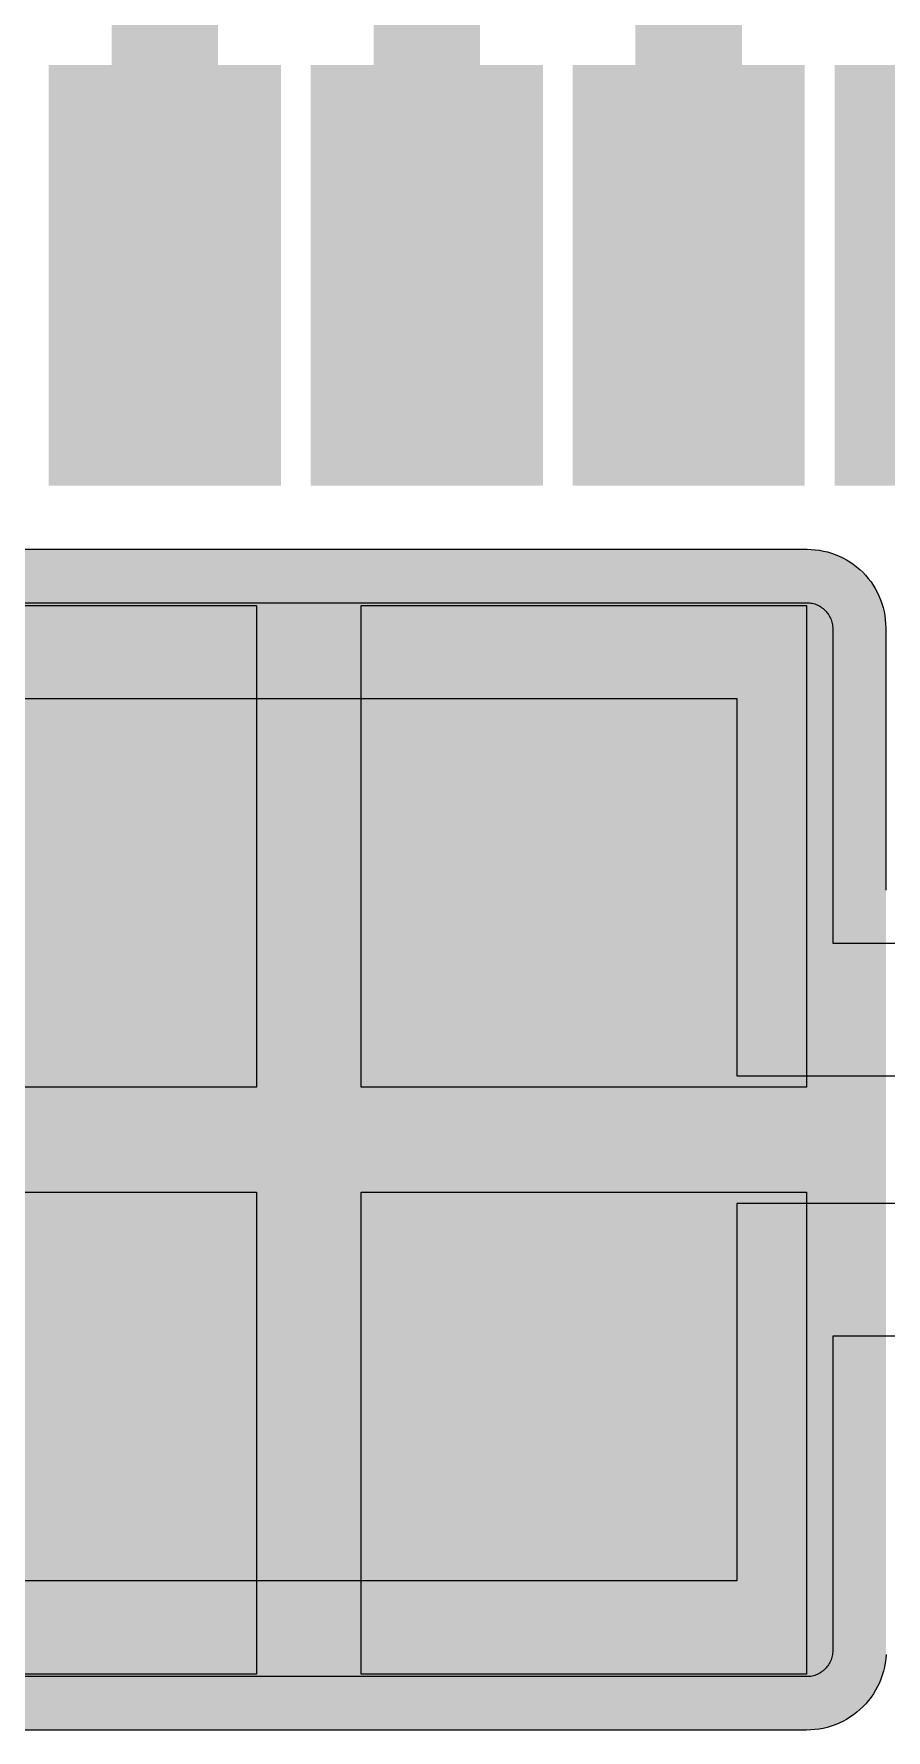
# Model space of a CAD drawing. Header units: inches. Extents: x -36 to 438, y -63 to 73.
# Drawn here: x 10.262 to 11.889, y 26.648 to 29.885 of the extents above; entities that cross this region are included whole.
import ezdxf

# ---------------------------------------------------------------- set-up
doc = ezdxf.new("R2010")
doc.units = ezdxf.units.IN
for name, color, linetype in [('Bottom Layer', 5, 'Continuous'), ('Bottom Solder', 6, 'Continuous'), ('Drill Drawing', 1, 'Continuous'), ('Ground', 16, 'Continuous'), ('Multi-Layer', 9, 'Continuous'), ('Pad Holes', 156, 'Continuous'), ('Power 3V3', 76, 'Continuous'), ('Top Layer', 1, 'Continuous'), ('Top Paste', 8, 'Continuous'), ('Top Solder', 216, 'Continuous')]:
    doc.layers.add(name, color=color, linetype=linetype)

msp = doc.modelspace()

# ---------------------------------------------------------------- hatches: boundary and pattern name
at = {"layer": 'Bottom Layer'}
h = msp.add_hatch(color=5, dxfattribs=at)
edge = h.paths.add_edge_path()
edge.add_arc((10.7871, 28.5497), 0.25, 0, 360)
h = msp.add_hatch(color=5, dxfattribs=at)
edge = h.paths.add_edge_path()
edge.add_arc((10.7871, 27.7747), 0.25, 0, 360)
h = msp.add_hatch(color=5, dxfattribs=at)
edge = h.paths.add_edge_path()
edge.add_arc((11.5371, 27.7747), 0.25, 0, 360)
h = msp.add_hatch(color=5, dxfattribs=at)
edge = h.paths.add_edge_path()
edge.add_arc((10.7871, 26.9997), 0.25, 0, 360)
at = {"layer": 'Bottom Solder'}
h = msp.add_hatch(color=6, dxfattribs=at)
edge = h.paths.add_edge_path()
edge.add_arc((10.7871, 28.5497), 0.3516, 0, 360)
h = msp.add_hatch(color=6, dxfattribs=at)
edge = h.paths.add_edge_path()
edge.add_arc((10.7871, 27.7747), 0.3516, 0, 360)
h = msp.add_hatch(color=6, dxfattribs=at)
edge = h.paths.add_edge_path()
edge.add_arc((11.5371, 27.7747), 0.3516, 0, 360)
h = msp.add_hatch(color=6, dxfattribs=at)
edge = h.paths.add_edge_path()
edge.add_arc((10.7871, 26.9997), 0.3516, 0, 360)
at = {"layer": 'Ground'}
h = msp.add_hatch(color=16, dxfattribs=at)
edge = h.paths.add_edge_path()
edge.add_arc((10.7871, 28.5497), 0.25, 0, 360)
h = msp.add_hatch(color=16, dxfattribs=at)
edge = h.paths.add_edge_path()
edge.add_arc((10.7871, 27.7747), 0.25, 0, 360)
h = msp.add_hatch(color=16, dxfattribs=at)
edge = h.paths.add_edge_path()
edge.add_arc((11.5371, 27.7747), 0.25, 0, 360)
h = msp.add_hatch(color=16, dxfattribs=at)
edge = h.paths.add_edge_path()
edge.add_arc((10.7871, 26.9997), 0.25, 0, 360)
at = {"layer": 'Multi-Layer'}
h = msp.add_hatch(color=9, dxfattribs=at)
edge = h.paths.add_edge_path()
edge.add_arc((10.7871, 28.5497), 0.25, 0, 360)
h = msp.add_hatch(color=9, dxfattribs=at)
edge = h.paths.add_edge_path()
edge.add_arc((10.7871, 27.7747), 0.25, 0, 360)
h = msp.add_hatch(color=9, dxfattribs=at)
edge = h.paths.add_edge_path()
edge.add_arc((11.5371, 27.7747), 0.25, 0, 360)
h = msp.add_hatch(color=9, dxfattribs=at)
edge = h.paths.add_edge_path()
edge.add_arc((10.7871, 26.9997), 0.25, 0, 360)
at = {"layer": 'Pad Holes'}
h = msp.add_hatch(color=7, dxfattribs=at)
edge = h.paths.add_edge_path()
edge.add_arc((10.7871, 28.5497), 0.15, 0, 360)
h = msp.add_hatch(color=7, dxfattribs=at)
edge = h.paths.add_edge_path()
edge.add_arc((10.7871, 27.7747), 0.15, 0, 360)
h = msp.add_hatch(color=7, dxfattribs=at)
edge = h.paths.add_edge_path()
edge.add_arc((11.5371, 27.7747), 0.15, 0, 360)
h = msp.add_hatch(color=7, dxfattribs=at)
edge = h.paths.add_edge_path()
edge.add_arc((10.7871, 26.9997), 0.15, 0, 360)
at = {"layer": 'Power 3V3'}
h = msp.add_hatch(color=76, dxfattribs=at)
edge = h.paths.add_edge_path()
edge.add_arc((10.7871, 28.5497), 0.25, 0, 360)
h = msp.add_hatch(color=76, dxfattribs=at)
edge = h.paths.add_edge_path()
edge.add_arc((10.7871, 27.7747), 0.25, 0, 360)
h = msp.add_hatch(color=76, dxfattribs=at)
edge = h.paths.add_edge_path()
edge.add_arc((11.5371, 27.7747), 0.25, 0, 360)
h = msp.add_hatch(color=76, dxfattribs=at)
edge = h.paths.add_edge_path()
edge.add_arc((10.7871, 26.9997), 0.25, 0, 360)
at = {"layer": 'Top Layer'}
for points in [[(10.3921, 29.1247), (10.3921, 29.7247), (10.6321, 29.7247), (10.6321, 29.1247)], [(10.8921, 29.1247), (10.8921, 29.7247), (11.1321, 29.7247), (11.1321, 29.1247)], [(11.3921, 29.1247), (11.3921, 29.7247), (11.6321, 29.7247), (11.6321, 29.1247)]]:
    msp.add_hatch(color=1, dxfattribs=at).paths.add_polyline_path(points)
h = msp.add_hatch(color=1, dxfattribs=at)
edge = h.paths.add_edge_path()
edge.add_arc((8.7884, 26.801), 0.0512, 180, 270)
edge.add_line((8.7884, 26.7497), (11.7359, 26.7497))
edge.add_arc((11.7359, 26.801), 0.0512, 270, 360)
edge.add_line((11.7871, 26.801), (11.7871, 28.7485))
edge.add_arc((11.7359, 28.7485), 0.0512, 0, 90)
edge.add_line((11.7359, 28.7997), (8.7884, 28.7997))
edge.add_arc((8.7884, 28.7485), 0.0512, 90, 180)
edge.add_line((8.7371, 28.7485), (8.7371, 26.801))
h = msp.add_hatch(color=1, dxfattribs=at)
edge = h.paths.add_edge_path()
edge.add_arc((10.7871, 28.5497), 0.25, 0, 360)
h = msp.add_hatch(color=1, dxfattribs=at)
edge = h.paths.add_edge_path()
edge.add_arc((10.7871, 27.7747), 0.25, 0, 360)
h = msp.add_hatch(color=1, dxfattribs=at)
edge = h.paths.add_edge_path()
edge.add_arc((11.5371, 27.7747), 0.25, 0, 360)
h = msp.add_hatch(color=1, dxfattribs=at)
edge = h.paths.add_edge_path()
edge.add_arc((10.7871, 26.9997), 0.25, 0, 360)
at = {"layer": 'Top Paste'}
for points in [[(10.3921, 29.1247), (10.3921, 29.7247), (10.6321, 29.7247), (10.6321, 29.1247)], [(10.8921, 29.1247), (10.8921, 29.7247), (11.1321, 29.7247), (11.1321, 29.1247)], [(11.3921, 29.1247), (11.3921, 29.7247), (11.6321, 29.7247), (11.6321, 29.1247)]]:
    msp.add_hatch(color=8, dxfattribs=at).paths.add_polyline_path(points)
at = {"layer": 'Top Solder'}
for points in [[(10.2905, 29.0231), (10.2905, 29.8263), (10.7337, 29.8263), (10.7337, 29.0231)], [(10.7905, 29.0231), (10.7905, 29.8263), (11.2337, 29.8263), (11.2337, 29.0231)], [(11.2905, 29.0231), (11.2905, 29.8263), (11.7337, 29.8263), (11.7337, 29.0231)], [(11.7905, 29.0231), (11.7905, 29.8263), (12.2337, 29.8263), (12.2337, 29.0231)]]:
    msp.add_hatch(color=216, dxfattribs=at).paths.add_polyline_path(points)
h = msp.add_hatch(color=216, dxfattribs=at)
edge = h.paths.add_edge_path()
edge.add_arc((8.7884, 26.801), 0.1528, 180, 270)
edge.add_line((8.7884, 26.6481), (11.7359, 26.6481))
edge.add_arc((11.7359, 26.801), 0.1528, 270, 360)
edge.add_line((11.8887, 26.801), (11.8887, 28.7485))
edge.add_arc((11.7359, 28.7485), 0.1528, 0, 90)
edge.add_line((11.7359, 28.9013), (8.7884, 28.9013))
edge.add_arc((8.7884, 28.7485), 0.1528, 90, 180)
edge.add_line((8.6355, 28.7485), (8.6355, 26.801))
h = msp.add_hatch(color=216, dxfattribs=at)
edge = h.paths.add_edge_path()
edge.add_arc((10.7871, 28.5497), 0.3516, 0, 360)
h = msp.add_hatch(color=216, dxfattribs=at)
edge = h.paths.add_edge_path()
edge.add_arc((10.7871, 27.7747), 0.3516, 0, 360)
h = msp.add_hatch(color=216, dxfattribs=at)
edge = h.paths.add_edge_path()
edge.add_arc((11.5371, 27.7747), 0.3516, 0, 360)
h = msp.add_hatch(color=216, dxfattribs=at)
edge = h.paths.add_edge_path()
edge.add_arc((10.7871, 26.9997), 0.3516, 0, 360)

# ---------------------------------------------------------------- linework, layer by layer
at = {"layer": 'Drill Drawing'}
for points in [[(10.5331, 28.8037, 0.0508, 0.0508, 0), (11.0411, 28.8037, 0.0508, 0.0508, 0)], [(10.5331, 28.2957, 0.0508, 0.0508, 0), (10.5331, 28.8037, 0.0508, 0.0508, 0)], [(11.0411, 28.2957, 0.0508, 0.0508, 0), (11.0411, 28.8037, 0.0508, 0.0508, 0)], [(10.5331, 28.2957, 0.0508, 0.0508, 0), (11.0411, 28.2957, 0.0508, 0.0508, 0)], [(10.5331, 28.0287, 0.0508, 0.0508, 0), (11.0411, 28.0287, 0.0508, 0.0508, 0)], [(10.5331, 27.5207, 0.0508, 0.0508, 0), (10.5331, 28.0287, 0.0508, 0.0508, 0)], [(11.0411, 27.5207, 0.0508, 0.0508, 0), (11.0411, 28.0287, 0.0508, 0.0508, 0)], [(11.2831, 28.0287, 0.0508, 0.0508, 0), (11.7911, 28.0287, 0.0508, 0.0508, 0)], [(11.2831, 27.5207, 0.0508, 0.0508, 0), (11.2831, 28.0287, 0.0508, 0.0508, 0)], [(11.7911, 27.5207, 0.0508, 0.0508, 0), (11.7911, 28.0287, 0.0508, 0.0508, 0)], [(10.5331, 27.5207, 0.0508, 0.0508, 0), (11.0411, 27.5207, 0.0508, 0.0508, 0)], [(11.2831, 27.5207, 0.0508, 0.0508, 0), (11.7911, 27.5207, 0.0508, 0.0508, 0)], [(10.5331, 27.2537, 0.0508, 0.0508, 0), (11.0411, 27.2537, 0.0508, 0.0508, 0)], [(10.5331, 26.7457, 0.0508, 0.0508, 0), (10.5331, 27.2537, 0.0508, 0.0508, 0)], [(11.0411, 26.7457, 0.0508, 0.0508, 0), (11.0411, 27.2537, 0.0508, 0.0508, 0)], [(10.5331, 26.7457, 0.0508, 0.0508, 0), (11.0411, 26.7457, 0.0508, 0.0508, 0)]]:
    msp.add_lwpolyline(points, format="xyseb", dxfattribs=at)
for points in [[(10.5204, 28.8037, 0.0254, 0.0254, 1), (10.5458, 28.8037, 0.0254, 0.0254, 1)], [(10.5204, 28.8037, 0.0254, 0.0254, 1), (10.5458, 28.8037, 0.0254, 0.0254, 1)], [(11.0284, 28.8037, 0.0254, 0.0254, 1), (11.0538, 28.8037, 0.0254, 0.0254, 1)], [(11.0284, 28.8037, 0.0254, 0.0254, 1), (11.0538, 28.8037, 0.0254, 0.0254, 1)], [(10.5204, 28.2957, 0.0254, 0.0254, 1), (10.5458, 28.2957, 0.0254, 0.0254, 1)], [(10.5204, 28.2957, 0.0254, 0.0254, 1), (10.5458, 28.2957, 0.0254, 0.0254, 1)], [(11.0284, 28.2957, 0.0254, 0.0254, 1), (11.0538, 28.2957, 0.0254, 0.0254, 1)], [(11.0284, 28.2957, 0.0254, 0.0254, 1), (11.0538, 28.2957, 0.0254, 0.0254, 1)], [(10.5204, 28.0287, 0.0254, 0.0254, 1), (10.5458, 28.0287, 0.0254, 0.0254, 1)], [(10.5204, 28.0287, 0.0254, 0.0254, 1), (10.5458, 28.0287, 0.0254, 0.0254, 1)], [(11.0284, 28.0287, 0.0254, 0.0254, 1), (11.0538, 28.0287, 0.0254, 0.0254, 1)], [(11.0284, 28.0287, 0.0254, 0.0254, 1), (11.0538, 28.0287, 0.0254, 0.0254, 1)], [(11.2704, 28.0287, 0.0254, 0.0254, 1), (11.2958, 28.0287, 0.0254, 0.0254, 1)], [(11.2704, 28.0287, 0.0254, 0.0254, 1), (11.2958, 28.0287, 0.0254, 0.0254, 1)], [(11.7784, 28.0287, 0.0254, 0.0254, 1), (11.8038, 28.0287, 0.0254, 0.0254, 1)], [(11.7784, 28.0287, 0.0254, 0.0254, 1), (11.8038, 28.0287, 0.0254, 0.0254, 1)], [(10.5204, 27.5207, 0.0254, 0.0254, 1), (10.5458, 27.5207, 0.0254, 0.0254, 1)], [(10.5204, 27.5207, 0.0254, 0.0254, 1), (10.5458, 27.5207, 0.0254, 0.0254, 1)], [(11.0284, 27.5207, 0.0254, 0.0254, 1), (11.0538, 27.5207, 0.0254, 0.0254, 1)], [(11.0284, 27.5207, 0.0254, 0.0254, 1), (11.0538, 27.5207, 0.0254, 0.0254, 1)], [(11.2704, 27.5207, 0.0254, 0.0254, 1), (11.2958, 27.5207, 0.0254, 0.0254, 1)], [(11.2704, 27.5207, 0.0254, 0.0254, 1), (11.2958, 27.5207, 0.0254, 0.0254, 1)], [(11.7784, 27.5207, 0.0254, 0.0254, 1), (11.8038, 27.5207, 0.0254, 0.0254, 1)], [(11.7784, 27.5207, 0.0254, 0.0254, 1), (11.8038, 27.5207, 0.0254, 0.0254, 1)], [(10.5204, 27.2537, 0.0254, 0.0254, 1), (10.5458, 27.2537, 0.0254, 0.0254, 1)], [(10.5204, 27.2537, 0.0254, 0.0254, 1), (10.5458, 27.2537, 0.0254, 0.0254, 1)], [(11.0284, 27.2537, 0.0254, 0.0254, 1), (11.0538, 27.2537, 0.0254, 0.0254, 1)], [(11.0284, 27.2537, 0.0254, 0.0254, 1), (11.0538, 27.2537, 0.0254, 0.0254, 1)], [(10.5204, 26.7457, 0.0254, 0.0254, 1), (10.5458, 26.7457, 0.0254, 0.0254, 1)], [(10.5204, 26.7457, 0.0254, 0.0254, 1), (10.5458, 26.7457, 0.0254, 0.0254, 1)], [(11.0284, 26.7457, 0.0254, 0.0254, 1), (11.0538, 26.7457, 0.0254, 0.0254, 1)], [(11.0284, 26.7457, 0.0254, 0.0254, 1), (11.0538, 26.7457, 0.0254, 0.0254, 1)]]:
    msp.add_lwpolyline(points, format="xyseb", close=True, dxfattribs=at)
at = {"layer": 'Top Layer'}
for p, q in [((8.7871, 28.7997), (11.7371, 28.7997)), ((11.7371, 28.7997), (11.7398, 28.7996)), ((11.7398, 28.7996), (11.7424, 28.7994)), ((11.7424, 28.7994), (11.745, 28.7991)), ((11.745, 28.7991), (11.7475, 28.7986)), ((11.7475, 28.7986), (11.7501, 28.798)), ((11.7501, 28.798), (11.7526, 28.7973)), ((11.7526, 28.7973), (11.7551, 28.7964)), ((11.7551, 28.7964), (11.7575, 28.7954)), ((11.7575, 28.7954), (11.7598, 28.7943)), ((11.7598, 28.7943), (11.7621, 28.793)), ((11.7621, 28.793), (11.7644, 28.7916)), ((11.7644, 28.7916), (11.7665, 28.7902)), ((11.7665, 28.7902), (11.7686, 28.7886)), ((11.7686, 28.7886), (11.7706, 28.7869)), ((11.7706, 28.7869), (11.7725, 28.7851)), ((11.7725, 28.7851), (11.7743, 28.7832)), ((11.7743, 28.7832), (11.776, 28.7812)), ((11.776, 28.7812), (11.7776, 28.7791)), ((11.7776, 28.7791), (11.7791, 28.7769)), ((11.7791, 28.7769), (11.7804, 28.7747)), ((11.7804, 28.7747), (11.7817, 28.7724)), ((11.7817, 28.7724), (11.7828, 28.77)), ((11.7828, 28.77), (11.7838, 28.7676)), ((11.7838, 28.7676), (11.7847, 28.7652)), ((11.7847, 28.7652), (11.7854, 28.7627)), ((11.7854, 28.7627), (11.786, 28.7601)), ((11.786, 28.7601), (11.7865, 28.7575)), ((11.7865, 28.7575), (11.7869, 28.7549)), ((11.7869, 28.7549), (11.7871, 28.7523)), ((11.7871, 28.7523), (11.7871, 28.7497)), ((11.7871, 28.7497), (11.7871, 28.1497)), ((8.6822, 28.6167), (11.6041, 28.6167)), ((11.6041, 28.6167), (11.6041, 27.8967)), ((11.7871, 28.1497), (12.6621, 28.1497)), ((11.6041, 27.8967), (13.0063, 27.8967)), ((13.0063, 27.6527), (11.6041, 27.6527)), ((11.6041, 27.6527), (11.6041, 26.9327)), ((12.6621, 27.3997), (11.7871, 27.3997)), ((11.7871, 27.3997), (11.7871, 26.7997)), ((11.6041, 26.9327), (8.6822, 26.9327)), ((11.7817, 26.777), (11.7804, 26.7747)), ((11.7828, 26.7794), (11.7817, 26.777)), ((11.7838, 26.7818), (11.7828, 26.7794)), ((11.7847, 26.7843), (11.7838, 26.7818)), ((11.7854, 26.7868), (11.7847, 26.7843)), ((11.786, 26.7893), (11.7854, 26.7868)), ((11.7865, 26.7919), (11.786, 26.7893)), ((11.7869, 26.7945), (11.7865, 26.7919)), ((11.7871, 26.7971), (11.7869, 26.7945)), ((11.7871, 26.7997), (11.7871, 26.7971)), ((11.7371, 26.7497), (8.7871, 26.7497)), ((11.7398, 26.7498), (11.7371, 26.7497)), ((11.7424, 26.75), (11.7398, 26.7498)), ((11.745, 26.7503), (11.7424, 26.75)), ((11.7475, 26.7508), (11.745, 26.7503)), ((11.7501, 26.7514), (11.7475, 26.7508)), ((11.7526, 26.7522), (11.7501, 26.7514)), ((11.7551, 26.753), (11.7526, 26.7522)), ((11.7575, 26.754), (11.7551, 26.753)), ((11.7598, 26.7552), (11.7575, 26.754)), ((11.7621, 26.7564), (11.7598, 26.7552)), ((11.7644, 26.7578), (11.7621, 26.7564)), ((11.7665, 26.7593), (11.7644, 26.7578)), ((11.7686, 26.7609), (11.7665, 26.7593)), ((11.7706, 26.7626), (11.7686, 26.7609)), ((11.7725, 26.7644), (11.7706, 26.7626)), ((11.7743, 26.7663), (11.7725, 26.7644)), ((11.776, 26.7682), (11.7743, 26.7663)), ((11.7776, 26.7703), (11.776, 26.7682)), ((11.7791, 26.7725), (11.7776, 26.7703)), ((11.7804, 26.7747), (11.7791, 26.7725))]:
    msp.add_line(p, q, dxfattribs=at)
for points in [[(11.0121, 29.4247, 0.2032, 0.2032, 0), (11.0121, 33.475, 0.2032, 0.2032, 0)], [(10.5121, 29.4247, 0.2032, 0.2032, 0), (10.5121, 32.1956, 0.2032, 0.2032, 0)], [(11.5121, 29.4247, 0.2032, 0.2032, 0), (11.5121, 30.435, 0.2032, 0.2032, 0)]]:
    msp.add_lwpolyline(points, format="xyseb", dxfattribs=at)
for points in [[(10.4613, 29.4247, 0.1016, 0.1016, 1), (10.5629, 29.4247, 0.1016, 0.1016, 1)], [(10.9613, 29.4247, 0.1016, 0.1016, 1), (11.0629, 29.4247, 0.1016, 0.1016, 1)], [(11.4613, 29.4247, 0.1016, 0.1016, 1), (11.5629, 29.4247, 0.1016, 0.1016, 1)]]:
    msp.add_lwpolyline(points, format="xyseb", close=True, dxfattribs=at)
at = {"layer": 'Top Paste'}
for p, q in [((9.8371, 28.7947), (10.6871, 28.7947)), ((10.6871, 28.7947), (10.6871, 27.8747)), ((10.8871, 28.7947), (11.7371, 28.7947)), ((10.8871, 27.8747), (10.8871, 28.7947)), ((11.7371, 28.7947), (11.7371, 27.8747)), ((10.6871, 27.8747), (9.8371, 27.8747)), ((11.7371, 27.8747), (10.8871, 27.8747)), ((9.8371, 27.6747), (10.6871, 27.6747)), ((10.6871, 27.6747), (10.6871, 26.7547)), ((10.8871, 27.6747), (11.7371, 27.6747)), ((10.8871, 26.7547), (10.8871, 27.6747)), ((11.7371, 27.6747), (11.7371, 26.7547)), ((10.6871, 26.7547), (9.8371, 26.7547)), ((11.7371, 26.7547), (10.8871, 26.7547))]:
    msp.add_line(p, q, dxfattribs=at)
at = {"layer": 'Top Solder'}
for p, q in [((8.7871, 28.9017), (11.7381, 28.9017)), ((11.7381, 28.9017), (11.746, 28.9015)), ((11.746, 28.9015), (11.7538, 28.9009)), ((11.7538, 28.9009), (11.7616, 28.8999)), ((11.7616, 28.8999), (11.7693, 28.8984)), ((11.7693, 28.8984), (11.777, 28.8966)), ((11.777, 28.8966), (11.7845, 28.8944)), ((11.7845, 28.8944), (11.7919, 28.8917)), ((11.7919, 28.8917), (11.7991, 28.8887)), ((11.7991, 28.8887), (11.8062, 28.8854)), ((11.8062, 28.8854), (11.8131, 28.8816)), ((11.8131, 28.8816), (11.8198, 28.8775)), ((11.8198, 28.8775), (11.8263, 28.8731)), ((11.8263, 28.8731), (11.8325, 28.8683)), ((11.8325, 28.8683), (11.8385, 28.8632)), ((11.8385, 28.8632), (11.8442, 28.8578)), ((11.8442, 28.8578), (11.8496, 28.8521)), ((11.8496, 28.8521), (11.8547, 28.8461)), ((11.8547, 28.8461), (11.8595, 28.8399)), ((11.8595, 28.8399), (11.8639, 28.8334)), ((11.8639, 28.8334), (11.868, 28.8267)), ((11.868, 28.8267), (11.8718, 28.8198)), ((11.8718, 28.8198), (11.8752, 28.8127)), ((11.8752, 28.8127), (11.8782, 28.8055)), ((11.8782, 28.8055), (11.8808, 28.7981)), ((11.8808, 28.7981), (11.883, 28.7905)), ((11.883, 28.7905), (11.8849, 28.7829)), ((11.8849, 28.7829), (11.8863, 28.7752)), ((11.8863, 28.7752), (11.8873, 28.7674)), ((11.8873, 28.7674), (11.8879, 28.7596)), ((11.8879, 28.7596), (11.8881, 28.7517)), ((11.8881, 28.7517), (11.8881, 28.2527)), ((11.8881, 28.2527), (11.8881, 28.2527)), ((11.8881, 28.2527), (11.8881, 28.2526)), ((11.8881, 28.2526), (11.8881, 28.2526)), ((11.8881, 28.2526), (11.8882, 28.2525)), ((11.8882, 28.2525), (11.8882, 28.2525)), ((11.8882, 28.2525), (11.8882, 28.2524)), ((11.8882, 28.2524), (11.8882, 28.2524)), ((11.8882, 28.2524), (11.8882, 28.2523)), ((11.8882, 28.2523), (11.8882, 28.2523)), ((11.8882, 28.2523), (11.8883, 28.2522)), ((11.8883, 28.2522), (11.8883, 28.2522)), ((11.8883, 28.2522), (11.8883, 28.2521)), ((11.8883, 28.2521), (11.8884, 28.2521)), ((11.8884, 28.2521), (11.8884, 28.252)), ((11.8884, 28.252), (11.8884, 28.252)), ((11.8884, 28.252), (11.8885, 28.252)), ((11.8885, 28.252), (11.8885, 28.2519)), ((11.8885, 28.2519), (11.8885, 28.2519)), ((11.8885, 28.2519), (11.8886, 28.2519)), ((11.8886, 28.2519), (11.8886, 28.2518)), ((11.8886, 28.2518), (11.8887, 28.2518)), ((11.8887, 28.2518), (11.8887, 28.2518)), ((11.8887, 28.2518), (11.8888, 28.2518)), ((11.8888, 28.2518), (11.8888, 28.2518)), ((11.8888, 28.2518), (11.8889, 28.2517)), ((11.8883, 26.7838), (11.8873, 26.7759)), ((11.8889, 26.7918), (11.8883, 26.7838)), ((11.879, 26.7452), (11.876, 26.7379)), ((11.8817, 26.7527), (11.879, 26.7452)), ((11.884, 26.7604), (11.8817, 26.7527)), ((11.8858, 26.7681), (11.884, 26.7604)), ((11.8873, 26.7759), (11.8858, 26.7681)), ((11.8646, 26.7169), (11.8601, 26.7104)), ((11.8688, 26.7237), (11.8646, 26.7169)), ((11.8726, 26.7307), (11.8688, 26.7237)), ((11.876, 26.7379), (11.8726, 26.7307)), ((11.8328, 26.6816), (11.8265, 26.6767)), ((11.8388, 26.6868), (11.8328, 26.6816)), ((11.8446, 26.6922), (11.8388, 26.6868)), ((11.8501, 26.698), (11.8446, 26.6922)), ((11.8553, 26.7041), (11.8501, 26.698)), ((11.8601, 26.7104), (11.8553, 26.7041)), ((11.7371, 26.6477), (8.7881, 26.6477)), ((11.7451, 26.6479), (11.7371, 26.6477)), ((11.753, 26.6485), (11.7451, 26.6479)), ((11.7609, 26.6496), (11.753, 26.6485)), ((11.7687, 26.651), (11.7609, 26.6496)), ((11.7765, 26.6529), (11.7687, 26.651)), ((11.7841, 26.6552), (11.7765, 26.6529)), ((11.7916, 26.6578), (11.7841, 26.6552)), ((11.799, 26.6609), (11.7916, 26.6578)), ((11.8061, 26.6643), (11.799, 26.6609)), ((11.8131, 26.6681), (11.8061, 26.6643)), ((11.8199, 26.6722), (11.8131, 26.6681)), ((11.8265, 26.6767), (11.8199, 26.6722))]:
    msp.add_line(p, q, dxfattribs=at)

doc.saveas('drawing.dxf')
